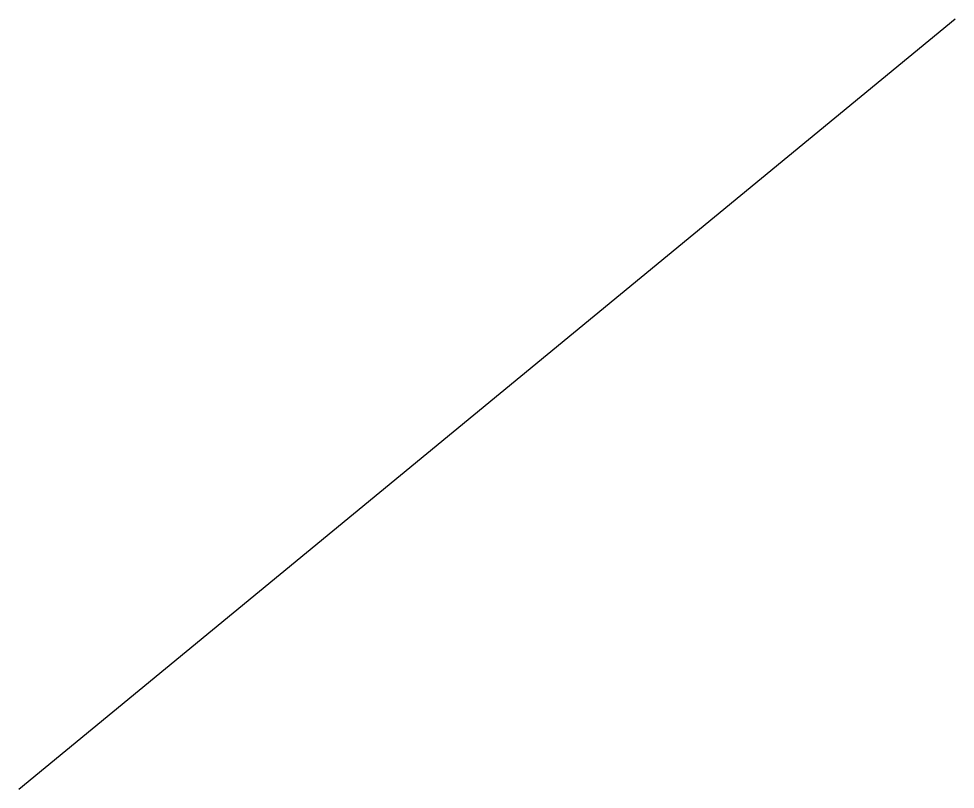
# Model space of a CAD drawing. Header units: millimetres. Extents: x 0.00011 to 0.00169, y 0.00004 to 0.00134.
import ezdxf

# ---------------------------------------------------------------- set-up
doc = ezdxf.new("R2010")
doc.units = ezdxf.units.MM

msp = doc.modelspace()

# ---------------------------------------------------------------- linework, layer by layer
msp.add_line((0.0001121, 0.0000392), (0.0016925, 0.0013398))

doc.saveas('drawing.dxf')
